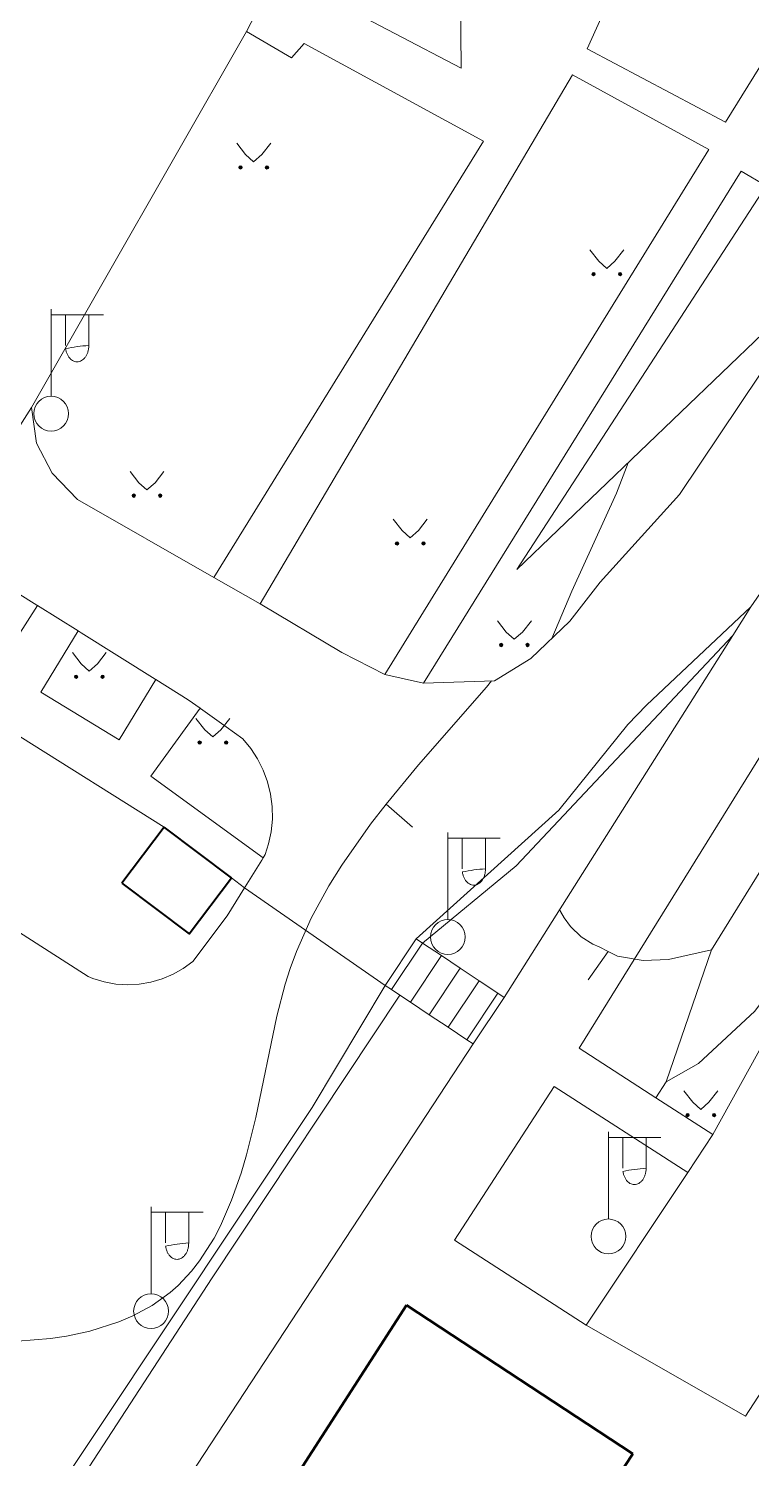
# Model space of a CAD drawing. Extents: x 1000 to 4000, y -5000 to -1000.
# Drawn here: x 1202.2 to 1243.7, y -4223.6 to -4141.5 of the extents above; entities that cross this region are included whole.
import ezdxf

# ---------------------------------------------------------------- set-up
doc = ezdxf.new("R2010")
doc.units = 0
doc.header["$MEASUREMENT"] = 0
for name, color, linetype in [('СЛОЙ_11', 7, 'CONTINUOUS'), ('СЛОЙ_24', 7, 'CONTINUOUS'), ('СЛОЙ_25', 7, 'CONTINUOUS'), ('СЛОЙ_3', 7, 'CONTINUOUS'), ('СЛОЙ_37', 7, 'CONTINUOUS'), ('СЛОЙ_40', 7, 'CONTINUOUS'), ('СЛОЙ_41', 7, 'CONTINUOUS'), ('СЛОЙ_50', 7, 'CONTINUOUS'), ('СЛОЙ_52', 7, 'CONTINUOUS'), ('СЛОЙ_6', 7, 'CONTINUOUS')]:
    doc.layers.add(name, color=color, linetype=linetype)

msp = doc.modelspace()

# ---------------------------------------------------------------- linework, layer by layer
at = {"layer": 'СЛОЙ_11', "color": 253, "linetype": 'Continuous', "lineweight": 0}
for p, q in [((1209.994, -4187.36), (1201.702, -4182.147)), ((1213.853, -4190.279), (1214.608, -4190.845))]:
    msp.add_line(p, q, dxfattribs=at)
msp.add_lwpolyline([(1222.686, -4196.457), (1218.487, -4203.474), (1193.817, -4240.534), (1193.132, -4241.671)], dxfattribs=at)
at = {"layer": 'СЛОЙ_24', "color": 253, "linetype": 'Continuous', "lineweight": 0}
for p, q in [((1267.389, -4106.165), (1242.229, -4146.859)), ((1241.261, -4148.424), (1222.667, -4178.6)), ((1232.394, -4202.269), (1226.672, -4211.09)), ((1234.223, -4215.98), (1226.672, -4211.09)), ((1234.223, -4215.98), (1243.369, -4221.213))]:
    msp.add_line(p, q, dxfattribs=at)
for points in [[(1214.71, -4141.652), (1223.878, -4123.936), (1227.777, -4115.619), (1231.438, -4107.221)], [(1248.03, -4112.161), (1234.28, -4142.637), (1242.229, -4146.859)], [(1226.893, -4127.566), (1225.859, -4127.13), (1221.224, -4136.003), (1220.171, -4136.13), (1218.9, -4138.074), (1219.423, -4139.755), (1227.05, -4143.758), (1226.893, -4127.566)], [(1202.362, -4163.26), (1214.71, -4141.652)], [(1214.71, -4141.652), (1217.303, -4143.165), (1218.023, -4142.337), (1228.321, -4147.946), (1212.849, -4173.02)], [(1241.261, -4148.424), (1233.445, -4144.141), (1215.496, -4174.531)], [(1243.127, -4149.677), (1224.886, -4179.082)], [(1244.571, -4150.508), (1243.127, -4149.677)], [(1235.037, -4173.286), (1239.592, -4168.251), (1244.226, -4161.337), (1249.133, -4153.062)], [(1202.362, -4163.26), (1202.645, -4165.297), (1203.563, -4167.02), (1205.002, -4168.539)], [(1243.69, -4174.698), (1249.336, -4166.535), (1251.479, -4165.685), (1254.596, -4165.331), (1255.552, -4165.401)], [(1205.002, -4168.539), (1212.849, -4173.02)], [(1251.337, -4171.815), (1233.82, -4200.07)], [(1196.41, -4174.077), (1196.762, -4173.927), (1197.482, -4173.708), (1198.221, -4173.566), (1198.971, -4173.503), (1199.723, -4173.52), (1200.469, -4173.617), (1200.851, -4173.709), (1201.201, -4173.792), (1201.545, -4173.904), (1202.664, -4174.603), (1202.708, -4174.631)], [(1212.849, -4173.02), (1215.496, -4174.531)], [(1224.886, -4179.082), (1228.965, -4178.961), (1231.042, -4177.682), (1233.279, -4175.524), (1235.037, -4173.286)], [(1196.41, -4174.077), (1200.987, -4177.328), (1202.708, -4174.631)], [(1202.708, -4174.631), (1205.038, -4176.087)], [(1215.496, -4174.531), (1220.185, -4177.332), (1222.667, -4178.6)], [(1232.654, -4186.394), (1236.615, -4181.467), (1237.688, -4180.362), (1243.69, -4174.698)], [(1243.69, -4174.698), (1242.645, -4176.354)], [(1205.038, -4176.087), (1202.897, -4179.606), (1207.397, -4182.343), (1209.505, -4178.879)], [(1205.038, -4176.087), (1205.229, -4176.207), (1209.468, -4178.856), (1209.505, -4178.879)], [(1242.645, -4176.354), (1229.522, -4197.148)], [(1209.505, -4178.879), (1211.373, -4180.046), (1212.053, -4180.531)], [(1222.667, -4178.6), (1224.886, -4179.082)], [(1212.053, -4180.531), (1209.218, -4184.443), (1215.678, -4189.124)], [(1212.053, -4180.531), (1212.069, -4180.543), (1213.544, -4181.594), (1214.51, -4182.282), (1214.965, -4182.841), (1215.356, -4183.447), (1215.677, -4184.093), (1215.924, -4184.77), (1216.096, -4185.47), (1216.188, -4186.185), (1216.201, -4186.906), (1216.134, -4187.624), (1215.988, -4188.33), (1215.795, -4188.937), (1215.678, -4189.124)], [(1279.009, -4181.037), (1270.145, -4182.414), (1262.01, -4184.987), (1254.044, -4185.698), (1245.678, -4197.482), (1241.507, -4205.022)], [(1232.654, -4186.394), (1224.467, -4193.782)], [(1215.678, -4189.124), (1215.596, -4189.257), (1214.641, -4190.792), (1214.608, -4190.845)], [(1214.608, -4190.845), (1213.607, -4192.454), (1211.631, -4195.077), (1211.087, -4195.482), (1210.5, -4195.82), (1209.877, -4196.087), (1209.227, -4196.278), (1208.559, -4196.392), (1207.883, -4196.426), (1207.576, -4196.405), (1207.207, -4196.38), (1206.541, -4196.255), (1205.894, -4196.052), (1205.615, -4195.938), (1198.137, -4191.16), (1198.015, -4191.082)], [(1258.355, -4198.123), (1243.369, -4221.213)], [(1227.741, -4199.823), (1197.576, -4245.775)], [(1233.82, -4200.07), (1238.231, -4202.912)], [(1232.394, -4202.269), (1240.056, -4207.205)], [(1238.231, -4202.912), (1241.507, -4205.022)], [(1241.507, -4205.022), (1240.056, -4207.205)], [(1240.056, -4207.205), (1234.223, -4215.98)]]:
    msp.add_lwpolyline(points, dxfattribs=at)
at = {"layer": 'СЛОЙ_25', "color": 253, "linetype": 'Continuous', "lineweight": 0}
for points in [[(1224.467, -4193.782), (1222.686, -4196.457)], [(1224.83, -4194.024), (1223.049, -4196.699)], [(1224.83, -4194.024), (1224.467, -4193.782)], [(1229.522, -4197.148), (1229.159, -4196.906), (1228.077, -4196.186), (1226.994, -4195.465), (1225.912, -4194.745), (1224.83, -4194.024)], [(1225.912, -4194.745), (1224.132, -4197.42)], [(1226.994, -4195.465), (1225.214, -4198.14)], [(1222.686, -4196.457), (1223.049, -4196.699), (1223.527, -4197.017)], [(1228.077, -4196.186), (1226.296, -4198.861)], [(1223.527, -4197.017), (1224.132, -4197.42), (1225.214, -4198.14), (1226.296, -4198.861), (1227.378, -4199.581), (1227.741, -4199.823)], [(1229.159, -4196.906), (1227.378, -4199.581)], [(1227.741, -4199.823), (1229.522, -4197.148)]]:
    msp.add_lwpolyline(points, dxfattribs=at)
at = {"layer": 'СЛОЙ_3', "color": 253, "linetype": 'Continuous', "lineweight": 0}
for p, q in [((1203.495, -4162.605), (1203.495, -4157.605)), ((1203.495, -4160.605), (1203.495, -4157.605)), ((1203.495, -4157.919), (1206.495, -4157.919)), ((1204.316, -4159.687), (1204.316, -4157.919)), ((1205.658, -4159.687), (1205.658, -4157.919)), ((1226.281, -4192.675), (1226.281, -4187.675)), ((1226.281, -4190.675), (1226.281, -4187.675)), ((1226.281, -4187.989), (1229.281, -4187.989)), ((1227.102, -4189.757), (1227.102, -4187.989)), ((1228.444, -4189.757), (1228.444, -4187.989)), ((1235.504, -4209.879), (1235.504, -4204.879)), ((1235.504, -4207.879), (1235.504, -4204.879)), ((1235.504, -4205.193), (1238.504, -4205.193)), ((1236.325, -4206.961), (1236.325, -4205.193)), ((1237.667, -4206.961), (1237.667, -4205.193)), ((1209.234, -4214.174), (1209.234, -4209.174)), ((1209.234, -4212.174), (1209.234, -4209.174)), ((1209.234, -4209.488), (1212.234, -4209.488)), ((1210.055, -4211.256), (1210.055, -4209.488)), ((1211.397, -4211.256), (1211.397, -4209.488))]:
    msp.add_line(p, q, dxfattribs=at)
for points in [[(1205.658, -4159.687, -0.035191), (1205.645, -4159.871, -0.036545), (1205.607, -4160.048, -0.03934), (1205.545, -4160.211, -0.0437), (1205.462, -4160.354, -0.049642), (1205.36, -4160.471, -0.056748), (1205.244, -4160.558, -0.0637), (1205.118, -4160.612, -0.068204), (1204.987, -4160.63, -0.068204), (1204.856, -4160.612, -0.0637), (1204.73, -4160.558, -0.056748), (1204.614, -4160.471, -0.049642), (1204.512, -4160.354, -0.0437), (1204.429, -4160.211, -0.03934), (1204.367, -4160.048, -0.036545), (1204.329, -4159.871, -0.035191)], [(1228.444, -4189.757, -0.035191), (1228.431, -4189.941, -0.036545), (1228.393, -4190.118, -0.03934), (1228.331, -4190.281, -0.0437), (1228.248, -4190.424, -0.049642), (1228.146, -4190.541, -0.056748), (1228.03, -4190.628, -0.0637), (1227.904, -4190.682, -0.068204), (1227.773, -4190.7, -0.068204), (1227.642, -4190.682, -0.0637), (1227.516, -4190.628, -0.056748), (1227.4, -4190.541, -0.049642), (1227.298, -4190.424, -0.0437), (1227.215, -4190.281, -0.03934), (1227.153, -4190.118, -0.036545), (1227.115, -4189.941, -0.035191)], [(1237.667, -4206.961, -0.035191), (1237.654, -4207.145, -0.036545), (1237.616, -4207.322, -0.03934), (1237.554, -4207.485, -0.0437), (1237.471, -4207.628, -0.049642), (1237.369, -4207.745, -0.056748), (1237.253, -4207.832, -0.0637), (1237.127, -4207.886, -0.068204), (1236.996, -4207.904, -0.068204), (1236.865, -4207.886, -0.0637), (1236.739, -4207.832, -0.056748), (1236.623, -4207.745, -0.049642), (1236.521, -4207.628, -0.0437), (1236.438, -4207.485, -0.03934), (1236.376, -4207.322, -0.036545), (1236.338, -4207.145, -0.035191)], [(1211.397, -4211.256, -0.035191), (1211.384, -4211.44, -0.036545), (1211.346, -4211.617, -0.03934), (1211.284, -4211.78, -0.0437), (1211.201, -4211.923, -0.049642), (1211.099, -4212.04, -0.056748), (1210.983, -4212.127, -0.0637), (1210.857, -4212.181, -0.068204), (1210.726, -4212.199, -0.068204), (1210.595, -4212.181, -0.0637), (1210.469, -4212.127, -0.056748), (1210.353, -4212.04, -0.049642), (1210.251, -4211.923, -0.0437), (1210.168, -4211.78, -0.03934), (1210.106, -4211.617, -0.036545), (1210.068, -4211.44, -0.035191)]]:
    msp.add_lwpolyline(points, format="xyb", close=True, dxfattribs=at)
for centre in [(1203.495, -4163.605), (1226.281, -4193.675), (1235.504, -4210.879), (1209.234, -4215.174)]:
    msp.add_circle(centre, 1, dxfattribs=at)
at = {"layer": 'СЛОЙ_37', "color": 253, "linetype": 'Continuous', "lineweight": 0}
for points in [[(1230.248, -4172.56), (1244.571, -4150.508)], [(1230.248, -4172.56), (1244.378, -4158.991), (1248.906, -4152.929)], [(1238.818, -4201.999), (1240.674, -4200.941), (1243.91, -4197.945), (1247.947, -4192.539), (1250.256, -4188.556), (1252.964, -4183.697), (1255.353, -4182.422), (1262.679, -4182.422), (1272.42, -4180.602), (1277.292, -4176.883), (1279.856, -4174.555)], [(1224.83, -4194.024), (1230.205, -4189.588), (1242.645, -4176.354)], [(1238.818, -4201.999), (1241.427, -4194.417), (1250.575, -4179.634), (1257.821, -4176.288)], [(1193.924, -4242.165), (1212.748, -4213.251), (1223.527, -4197.017)]]:
    msp.add_lwpolyline(points, dxfattribs=at)
at = {"layer": 'СЛОЙ_40', "color": 253, "linetype": 'Continuous', "lineweight": 0}
msp.add_line((1238.818, -4201.999), (1238.231, -4202.912), dxfattribs=at)
at = {"layer": 'СЛОЙ_41', "color": 253, "linetype": 'Continuous', "lineweight": 0}
for p, q in [((1214.157, -4148.067), (1214.667, -4148.717)), ((1216.107, -4148.067), (1215.597, -4148.717)), ((1214.667, -4148.717), (1215.127, -4149.127)), ((1215.597, -4148.717), (1215.127, -4149.127)), ((1234.439, -4154.197), (1234.949, -4154.847)), ((1236.389, -4154.197), (1235.879, -4154.847)), ((1234.949, -4154.847), (1235.409, -4155.257)), ((1235.879, -4154.847), (1235.409, -4155.257)), ((1208.026, -4166.929), (1208.536, -4167.579)), ((1209.976, -4166.929), (1209.466, -4167.579)), ((1208.536, -4167.579), (1208.996, -4167.989)), ((1209.466, -4167.579), (1208.996, -4167.989)), ((1223.146, -4169.672), (1223.656, -4170.322)), ((1225.096, -4169.672), (1224.586, -4170.322)), ((1223.656, -4170.322), (1224.116, -4170.732)), ((1224.586, -4170.322), (1224.116, -4170.732)), ((1229.127, -4175.509), (1229.637, -4176.159)), ((1231.077, -4175.509), (1230.567, -4176.159)), ((1229.637, -4176.159), (1230.097, -4176.569)), ((1230.567, -4176.159), (1230.097, -4176.569)), ((1204.714, -4177.335), (1205.224, -4177.985)), ((1206.664, -4177.335), (1206.154, -4177.985)), ((1205.224, -4177.985), (1205.684, -4178.395)), ((1206.154, -4177.985), (1205.684, -4178.395)), ((1211.811, -4181.118), (1212.321, -4181.768)), ((1213.761, -4181.118), (1213.251, -4181.768)), ((1212.321, -4181.768), (1212.781, -4182.178)), ((1213.251, -4181.768), (1212.781, -4182.178)), ((1239.838, -4202.522), (1240.348, -4203.172)), ((1241.788, -4202.522), (1241.278, -4203.172)), ((1240.348, -4203.172), (1240.808, -4203.582)), ((1241.278, -4203.172), (1240.808, -4203.582))]:
    msp.add_line(p, q, dxfattribs=at)
for centre in [(1214.371, -4149.455), (1215.892, -4149.455), (1234.653, -4155.585), (1236.174, -4155.585), (1208.24, -4168.317), (1209.761, -4168.317), (1223.36, -4171.06), (1224.881, -4171.06), (1229.341, -4176.897), (1230.862, -4176.897), (1204.928, -4178.723), (1206.449, -4178.723), (1212.025, -4182.506), (1213.546, -4182.506), (1240.052, -4203.91), (1241.573, -4203.91)]:
    msp.add_circle(centre, 0.0976, dxfattribs=at)
for points in [[(1214.275, -4149.474), (1214.273, -4149.455), (1214.275, -4149.436)], [(1214.28, -4149.492), (1214.275, -4149.436), (1214.28, -4149.418)], [(1214.275, -4149.474), (1214.275, -4149.436), (1214.28, -4149.492)], [(1214.289, -4149.509), (1214.28, -4149.418), (1214.289, -4149.401)], [(1214.28, -4149.492), (1214.28, -4149.418), (1214.289, -4149.509)], [(1214.302, -4149.524), (1214.289, -4149.401), (1214.302, -4149.386)], [(1214.289, -4149.509), (1214.289, -4149.401), (1214.302, -4149.524)], [(1214.316, -4149.536), (1214.302, -4149.386), (1214.316, -4149.374)], [(1214.302, -4149.524), (1214.302, -4149.386), (1214.316, -4149.536)], [(1214.333, -4149.545), (1214.316, -4149.374), (1214.333, -4149.365)], [(1214.316, -4149.536), (1214.316, -4149.374), (1214.333, -4149.545)], [(1214.352, -4149.551), (1214.333, -4149.365), (1214.352, -4149.359)], [(1214.333, -4149.545), (1214.333, -4149.365), (1214.352, -4149.551)], [(1214.371, -4149.553), (1214.352, -4149.359), (1214.371, -4149.357)], [(1214.352, -4149.551), (1214.352, -4149.359), (1214.371, -4149.553)], [(1215.796, -4149.474), (1215.794, -4149.455), (1215.796, -4149.436)], [(1215.801, -4149.492), (1215.796, -4149.436), (1215.801, -4149.418)], [(1215.796, -4149.474), (1215.796, -4149.436), (1215.801, -4149.492)], [(1215.81, -4149.509), (1215.801, -4149.418), (1215.81, -4149.401)], [(1215.801, -4149.492), (1215.801, -4149.418), (1215.81, -4149.509)], [(1215.823, -4149.524), (1215.81, -4149.401), (1215.823, -4149.386)], [(1215.81, -4149.509), (1215.81, -4149.401), (1215.823, -4149.524)], [(1215.837, -4149.536), (1215.823, -4149.386), (1215.837, -4149.374)], [(1215.823, -4149.524), (1215.823, -4149.386), (1215.837, -4149.536)], [(1215.854, -4149.545), (1215.837, -4149.374), (1215.854, -4149.365)], [(1215.837, -4149.536), (1215.837, -4149.374), (1215.854, -4149.545)], [(1215.873, -4149.551), (1215.854, -4149.365), (1215.873, -4149.359)], [(1215.854, -4149.545), (1215.854, -4149.365), (1215.873, -4149.551)], [(1215.892, -4149.553), (1215.873, -4149.359), (1215.892, -4149.357)], [(1215.873, -4149.551), (1215.873, -4149.359), (1215.892, -4149.553)], [(1234.557, -4155.604), (1234.555, -4155.585), (1234.557, -4155.566)], [(1234.562, -4155.622), (1234.557, -4155.566), (1234.562, -4155.548)], [(1234.557, -4155.604), (1234.557, -4155.566), (1234.562, -4155.622)], [(1234.571, -4155.639), (1234.562, -4155.548), (1234.571, -4155.531)], [(1234.562, -4155.622), (1234.562, -4155.548), (1234.571, -4155.639)], [(1234.584, -4155.654), (1234.571, -4155.531), (1234.584, -4155.516)], [(1234.571, -4155.639), (1234.571, -4155.531), (1234.584, -4155.654)], [(1234.598, -4155.666), (1234.584, -4155.516), (1234.598, -4155.504)], [(1234.584, -4155.654), (1234.584, -4155.516), (1234.598, -4155.666)], [(1234.615, -4155.675), (1234.598, -4155.504), (1234.615, -4155.495)], [(1234.598, -4155.666), (1234.598, -4155.504), (1234.615, -4155.675)], [(1234.634, -4155.681), (1234.615, -4155.495), (1234.634, -4155.489)], [(1234.615, -4155.675), (1234.615, -4155.495), (1234.634, -4155.681)], [(1234.653, -4155.683), (1234.634, -4155.489), (1234.653, -4155.487)], [(1234.634, -4155.681), (1234.634, -4155.489), (1234.653, -4155.683)], [(1236.078, -4155.604), (1236.076, -4155.585), (1236.078, -4155.566)], [(1236.083, -4155.622), (1236.078, -4155.566), (1236.083, -4155.548)], [(1236.078, -4155.604), (1236.078, -4155.566), (1236.083, -4155.622)], [(1236.092, -4155.639), (1236.083, -4155.548), (1236.092, -4155.531)], [(1236.083, -4155.622), (1236.083, -4155.548), (1236.092, -4155.639)], [(1236.105, -4155.654), (1236.092, -4155.531), (1236.105, -4155.516)], [(1236.092, -4155.639), (1236.092, -4155.531), (1236.105, -4155.654)], [(1236.119, -4155.666), (1236.105, -4155.516), (1236.119, -4155.504)], [(1236.105, -4155.654), (1236.105, -4155.516), (1236.119, -4155.666)], [(1236.136, -4155.675), (1236.119, -4155.504), (1236.136, -4155.495)], [(1236.119, -4155.666), (1236.119, -4155.504), (1236.136, -4155.675)], [(1236.155, -4155.681), (1236.136, -4155.495), (1236.155, -4155.489)], [(1236.136, -4155.675), (1236.136, -4155.495), (1236.155, -4155.681)], [(1236.174, -4155.683), (1236.155, -4155.489), (1236.174, -4155.487)], [(1236.155, -4155.681), (1236.155, -4155.489), (1236.174, -4155.683)], [(1208.144, -4168.336), (1208.142, -4168.317), (1208.144, -4168.298)], [(1208.149, -4168.354), (1208.144, -4168.298), (1208.149, -4168.28)], [(1208.144, -4168.336), (1208.144, -4168.298), (1208.149, -4168.354)], [(1208.158, -4168.371), (1208.149, -4168.28), (1208.158, -4168.263)], [(1208.149, -4168.354), (1208.149, -4168.28), (1208.158, -4168.371)], [(1208.171, -4168.386), (1208.158, -4168.263), (1208.171, -4168.248)], [(1208.158, -4168.371), (1208.158, -4168.263), (1208.171, -4168.386)], [(1208.185, -4168.398), (1208.171, -4168.248), (1208.185, -4168.236)], [(1208.171, -4168.386), (1208.171, -4168.248), (1208.185, -4168.398)], [(1208.202, -4168.407), (1208.185, -4168.236), (1208.202, -4168.227)], [(1208.185, -4168.398), (1208.185, -4168.236), (1208.202, -4168.407)], [(1208.221, -4168.413), (1208.202, -4168.227), (1208.221, -4168.221)], [(1208.202, -4168.407), (1208.202, -4168.227), (1208.221, -4168.413)], [(1208.24, -4168.415), (1208.221, -4168.221), (1208.24, -4168.219)], [(1208.221, -4168.413), (1208.221, -4168.221), (1208.24, -4168.415)], [(1209.665, -4168.336), (1209.663, -4168.317), (1209.665, -4168.298)], [(1209.67, -4168.354), (1209.665, -4168.298), (1209.67, -4168.28)], [(1209.665, -4168.336), (1209.665, -4168.298), (1209.67, -4168.354)], [(1209.679, -4168.371), (1209.67, -4168.28), (1209.679, -4168.263)], [(1209.67, -4168.354), (1209.67, -4168.28), (1209.679, -4168.371)], [(1209.692, -4168.386), (1209.679, -4168.263), (1209.692, -4168.248)], [(1209.679, -4168.371), (1209.679, -4168.263), (1209.692, -4168.386)], [(1209.706, -4168.398), (1209.692, -4168.248), (1209.706, -4168.236)], [(1209.692, -4168.386), (1209.692, -4168.248), (1209.706, -4168.398)], [(1209.723, -4168.407), (1209.706, -4168.236), (1209.723, -4168.227)], [(1209.706, -4168.398), (1209.706, -4168.236), (1209.723, -4168.407)], [(1209.742, -4168.413), (1209.723, -4168.227), (1209.742, -4168.221)], [(1209.723, -4168.407), (1209.723, -4168.227), (1209.742, -4168.413)], [(1209.761, -4168.415), (1209.742, -4168.221), (1209.761, -4168.219)], [(1209.742, -4168.413), (1209.742, -4168.221), (1209.761, -4168.415)], [(1223.264, -4171.079), (1223.262, -4171.06), (1223.264, -4171.041)], [(1223.269, -4171.097), (1223.264, -4171.041), (1223.269, -4171.023)], [(1223.264, -4171.079), (1223.264, -4171.041), (1223.269, -4171.097)], [(1223.278, -4171.114), (1223.269, -4171.023), (1223.278, -4171.006)], [(1223.269, -4171.097), (1223.269, -4171.023), (1223.278, -4171.114)], [(1223.291, -4171.129), (1223.278, -4171.006), (1223.291, -4170.991)], [(1223.278, -4171.114), (1223.278, -4171.006), (1223.291, -4171.129)], [(1223.305, -4171.141), (1223.291, -4170.991), (1223.305, -4170.979)], [(1223.291, -4171.129), (1223.291, -4170.991), (1223.305, -4171.141)], [(1223.322, -4171.15), (1223.305, -4170.979), (1223.322, -4170.97)], [(1223.305, -4171.141), (1223.305, -4170.979), (1223.322, -4171.15)], [(1223.341, -4171.156), (1223.322, -4170.97), (1223.341, -4170.964)], [(1223.322, -4171.15), (1223.322, -4170.97), (1223.341, -4171.156)], [(1223.36, -4171.158), (1223.341, -4170.964), (1223.36, -4170.962)], [(1223.341, -4171.156), (1223.341, -4170.964), (1223.36, -4171.158)], [(1224.785, -4171.079), (1224.783, -4171.06), (1224.785, -4171.041)], [(1224.79, -4171.097), (1224.785, -4171.041), (1224.79, -4171.023)], [(1224.785, -4171.079), (1224.785, -4171.041), (1224.79, -4171.097)], [(1224.799, -4171.114), (1224.79, -4171.023), (1224.799, -4171.006)], [(1224.79, -4171.097), (1224.79, -4171.023), (1224.799, -4171.114)], [(1224.812, -4171.129), (1224.799, -4171.006), (1224.812, -4170.991)], [(1224.799, -4171.114), (1224.799, -4171.006), (1224.812, -4171.129)], [(1224.826, -4171.141), (1224.812, -4170.991), (1224.826, -4170.979)], [(1224.812, -4171.129), (1224.812, -4170.991), (1224.826, -4171.141)], [(1224.843, -4171.15), (1224.826, -4170.979), (1224.843, -4170.97)], [(1224.826, -4171.141), (1224.826, -4170.979), (1224.843, -4171.15)], [(1224.862, -4171.156), (1224.843, -4170.97), (1224.862, -4170.964)], [(1224.843, -4171.15), (1224.843, -4170.97), (1224.862, -4171.156)], [(1224.881, -4171.158), (1224.862, -4170.964), (1224.881, -4170.962)], [(1224.862, -4171.156), (1224.862, -4170.964), (1224.881, -4171.158)], [(1229.272, -4176.966), (1229.259, -4176.843), (1229.272, -4176.828)], [(1229.286, -4176.978), (1229.272, -4176.828), (1229.286, -4176.816)], [(1229.272, -4176.966), (1229.272, -4176.828), (1229.286, -4176.978)], [(1229.303, -4176.987), (1229.286, -4176.816), (1229.303, -4176.807)], [(1229.286, -4176.978), (1229.286, -4176.816), (1229.303, -4176.987)], [(1229.322, -4176.993), (1229.303, -4176.807), (1229.322, -4176.801)], [(1229.303, -4176.987), (1229.303, -4176.807), (1229.322, -4176.993)], [(1229.341, -4176.995), (1229.322, -4176.801), (1229.341, -4176.799)], [(1229.322, -4176.993), (1229.322, -4176.801), (1229.341, -4176.995)], [(1230.793, -4176.966), (1230.78, -4176.843), (1230.793, -4176.828)], [(1230.807, -4176.978), (1230.793, -4176.828), (1230.807, -4176.816)], [(1230.793, -4176.966), (1230.793, -4176.828), (1230.807, -4176.978)], [(1230.824, -4176.987), (1230.807, -4176.816), (1230.824, -4176.807)], [(1230.807, -4176.978), (1230.807, -4176.816), (1230.824, -4176.987)], [(1230.843, -4176.993), (1230.824, -4176.807), (1230.843, -4176.801)], [(1230.824, -4176.987), (1230.824, -4176.807), (1230.843, -4176.993)], [(1230.862, -4176.995), (1230.843, -4176.801), (1230.862, -4176.799)], [(1230.843, -4176.993), (1230.843, -4176.801), (1230.862, -4176.995)], [(1229.245, -4176.916), (1229.243, -4176.897), (1229.245, -4176.878)], [(1229.25, -4176.934), (1229.245, -4176.878), (1229.25, -4176.86)], [(1229.245, -4176.916), (1229.245, -4176.878), (1229.25, -4176.934)], [(1229.259, -4176.951), (1229.25, -4176.86), (1229.259, -4176.843)], [(1229.25, -4176.934), (1229.25, -4176.86), (1229.259, -4176.951)], [(1229.259, -4176.951), (1229.259, -4176.843), (1229.272, -4176.966)], [(1230.766, -4176.916), (1230.764, -4176.897), (1230.766, -4176.878)], [(1230.771, -4176.934), (1230.766, -4176.878), (1230.771, -4176.86)], [(1230.766, -4176.916), (1230.766, -4176.878), (1230.771, -4176.934)], [(1230.78, -4176.951), (1230.771, -4176.86), (1230.78, -4176.843)], [(1230.771, -4176.934), (1230.771, -4176.86), (1230.78, -4176.951)], [(1230.78, -4176.951), (1230.78, -4176.843), (1230.793, -4176.966)], [(1204.832, -4178.742), (1204.83, -4178.723), (1204.832, -4178.704)], [(1204.837, -4178.76), (1204.832, -4178.704), (1204.837, -4178.686)], [(1204.832, -4178.742), (1204.832, -4178.704), (1204.837, -4178.76)], [(1204.846, -4178.777), (1204.837, -4178.686), (1204.846, -4178.669)], [(1204.837, -4178.76), (1204.837, -4178.686), (1204.846, -4178.777)], [(1204.859, -4178.792), (1204.846, -4178.669), (1204.859, -4178.654)], [(1204.846, -4178.777), (1204.846, -4178.669), (1204.859, -4178.792)], [(1204.873, -4178.804), (1204.859, -4178.654), (1204.873, -4178.642)], [(1204.859, -4178.792), (1204.859, -4178.654), (1204.873, -4178.804)], [(1204.89, -4178.813), (1204.873, -4178.642), (1204.89, -4178.633)], [(1204.873, -4178.804), (1204.873, -4178.642), (1204.89, -4178.813)], [(1204.909, -4178.819), (1204.89, -4178.633), (1204.909, -4178.627)], [(1204.89, -4178.813), (1204.89, -4178.633), (1204.909, -4178.819)], [(1204.928, -4178.821), (1204.909, -4178.627), (1204.928, -4178.625)], [(1204.909, -4178.819), (1204.909, -4178.627), (1204.928, -4178.821)], [(1206.353, -4178.742), (1206.351, -4178.723), (1206.353, -4178.704)], [(1206.358, -4178.76), (1206.353, -4178.704), (1206.358, -4178.686)], [(1206.353, -4178.742), (1206.353, -4178.704), (1206.358, -4178.76)], [(1206.367, -4178.777), (1206.358, -4178.686), (1206.367, -4178.669)], [(1206.358, -4178.76), (1206.358, -4178.686), (1206.367, -4178.777)], [(1206.38, -4178.792), (1206.367, -4178.669), (1206.38, -4178.654)], [(1206.367, -4178.777), (1206.367, -4178.669), (1206.38, -4178.792)], [(1206.394, -4178.804), (1206.38, -4178.654), (1206.394, -4178.642)], [(1206.38, -4178.792), (1206.38, -4178.654), (1206.394, -4178.804)], [(1206.411, -4178.813), (1206.394, -4178.642), (1206.411, -4178.633)], [(1206.394, -4178.804), (1206.394, -4178.642), (1206.411, -4178.813)], [(1206.43, -4178.819), (1206.411, -4178.633), (1206.43, -4178.627)], [(1206.411, -4178.813), (1206.411, -4178.633), (1206.43, -4178.819)], [(1206.449, -4178.821), (1206.43, -4178.627), (1206.449, -4178.625)], [(1206.43, -4178.819), (1206.43, -4178.627), (1206.449, -4178.821)], [(1211.929, -4182.525), (1211.927, -4182.506), (1211.929, -4182.487)], [(1211.934, -4182.543), (1211.929, -4182.487), (1211.934, -4182.469)], [(1211.929, -4182.525), (1211.929, -4182.487), (1211.934, -4182.543)], [(1211.943, -4182.56), (1211.934, -4182.469), (1211.943, -4182.452)], [(1211.934, -4182.543), (1211.934, -4182.469), (1211.943, -4182.56)], [(1211.956, -4182.575), (1211.943, -4182.452), (1211.956, -4182.437)], [(1211.943, -4182.56), (1211.943, -4182.452), (1211.956, -4182.575)], [(1211.97, -4182.587), (1211.956, -4182.437), (1211.97, -4182.425)], [(1211.956, -4182.575), (1211.956, -4182.437), (1211.97, -4182.587)], [(1211.987, -4182.596), (1211.97, -4182.425), (1211.987, -4182.416)], [(1211.97, -4182.587), (1211.97, -4182.425), (1211.987, -4182.596)], [(1212.006, -4182.602), (1211.987, -4182.416), (1212.006, -4182.41)], [(1211.987, -4182.596), (1211.987, -4182.416), (1212.006, -4182.602)], [(1212.025, -4182.604), (1212.006, -4182.41), (1212.025, -4182.408)], [(1212.006, -4182.602), (1212.006, -4182.41), (1212.025, -4182.604)], [(1213.45, -4182.525), (1213.448, -4182.506), (1213.45, -4182.487)], [(1213.455, -4182.543), (1213.45, -4182.487), (1213.455, -4182.469)], [(1213.45, -4182.525), (1213.45, -4182.487), (1213.455, -4182.543)], [(1213.464, -4182.56), (1213.455, -4182.469), (1213.464, -4182.452)], [(1213.455, -4182.543), (1213.455, -4182.469), (1213.464, -4182.56)], [(1213.477, -4182.575), (1213.464, -4182.452), (1213.477, -4182.437)], [(1213.464, -4182.56), (1213.464, -4182.452), (1213.477, -4182.575)], [(1213.491, -4182.587), (1213.477, -4182.437), (1213.491, -4182.425)], [(1213.477, -4182.575), (1213.477, -4182.437), (1213.491, -4182.587)], [(1213.508, -4182.596), (1213.491, -4182.425), (1213.508, -4182.416)], [(1213.491, -4182.587), (1213.491, -4182.425), (1213.508, -4182.596)], [(1213.527, -4182.602), (1213.508, -4182.416), (1213.527, -4182.41)], [(1213.508, -4182.596), (1213.508, -4182.416), (1213.527, -4182.602)], [(1213.546, -4182.604), (1213.527, -4182.41), (1213.546, -4182.408)], [(1213.527, -4182.602), (1213.527, -4182.41), (1213.546, -4182.604)], [(1239.956, -4203.929), (1239.954, -4203.91), (1239.956, -4203.891)], [(1239.961, -4203.947), (1239.956, -4203.891), (1239.961, -4203.873)], [(1239.956, -4203.929), (1239.956, -4203.891), (1239.961, -4203.947)], [(1239.97, -4203.964), (1239.961, -4203.873), (1239.97, -4203.856)], [(1239.961, -4203.947), (1239.961, -4203.873), (1239.97, -4203.964)], [(1239.983, -4203.979), (1239.97, -4203.856), (1239.983, -4203.841)], [(1239.97, -4203.964), (1239.97, -4203.856), (1239.983, -4203.979)], [(1239.997, -4203.991), (1239.983, -4203.841), (1239.997, -4203.829)], [(1239.983, -4203.979), (1239.983, -4203.841), (1239.997, -4203.991)], [(1240.014, -4204), (1239.997, -4203.829), (1240.014, -4203.82)], [(1239.997, -4203.991), (1239.997, -4203.829), (1240.014, -4204)], [(1240.033, -4204.006), (1240.014, -4203.82), (1240.033, -4203.814)], [(1240.014, -4204), (1240.014, -4203.82), (1240.033, -4204.006)], [(1240.052, -4204.008), (1240.033, -4203.814), (1240.052, -4203.812)], [(1240.033, -4204.006), (1240.033, -4203.814), (1240.052, -4204.008)], [(1241.477, -4203.929), (1241.475, -4203.91), (1241.477, -4203.891)], [(1241.482, -4203.947), (1241.477, -4203.891), (1241.482, -4203.873)], [(1241.477, -4203.929), (1241.477, -4203.891), (1241.482, -4203.947)], [(1241.491, -4203.964), (1241.482, -4203.873), (1241.491, -4203.856)], [(1241.482, -4203.947), (1241.482, -4203.873), (1241.491, -4203.964)], [(1241.504, -4203.979), (1241.491, -4203.856), (1241.504, -4203.841)], [(1241.491, -4203.964), (1241.491, -4203.856), (1241.504, -4203.979)], [(1241.518, -4203.991), (1241.504, -4203.841), (1241.518, -4203.829)], [(1241.504, -4203.979), (1241.504, -4203.841), (1241.518, -4203.991)], [(1241.535, -4204), (1241.518, -4203.829), (1241.535, -4203.82)], [(1241.518, -4203.991), (1241.518, -4203.829), (1241.535, -4204)], [(1241.554, -4204.006), (1241.535, -4203.82), (1241.554, -4203.814)], [(1241.535, -4204), (1241.535, -4203.82), (1241.554, -4204.006)], [(1241.573, -4204.008), (1241.554, -4203.814), (1241.573, -4203.812)], [(1241.554, -4204.006), (1241.554, -4203.814), (1241.573, -4204.008)]]:
    msp.add_solid(points, dxfattribs=at)
at = {"layer": 'СЛОЙ_41', "color": 253, "linetype": 'Continuous', "lineweight": 0, "extrusion": (0, 0, -1)}
for points in [[(-1214.371, -4149.553), (-1214.371, -4149.357), (-1214.39, -4149.551)], [(-1214.39, -4149.551), (-1214.371, -4149.357), (-1214.39, -4149.359)], [(-1214.39, -4149.551), (-1214.39, -4149.359), (-1214.408, -4149.545)], [(-1214.408, -4149.545), (-1214.39, -4149.359), (-1214.408, -4149.365)], [(-1214.408, -4149.545), (-1214.408, -4149.365), (-1214.425, -4149.536)], [(-1214.425, -4149.536), (-1214.408, -4149.365), (-1214.425, -4149.374)], [(-1214.425, -4149.536), (-1214.425, -4149.374), (-1214.44, -4149.524)], [(-1214.44, -4149.524), (-1214.425, -4149.374), (-1214.44, -4149.386)], [(-1214.44, -4149.524), (-1214.44, -4149.386), (-1214.452, -4149.509)], [(-1214.452, -4149.509), (-1214.44, -4149.386), (-1214.452, -4149.401)], [(-1214.452, -4149.509), (-1214.452, -4149.401), (-1214.461, -4149.492)], [(-1214.461, -4149.492), (-1214.452, -4149.401), (-1214.461, -4149.418)], [(-1214.461, -4149.492), (-1214.461, -4149.418), (-1214.466, -4149.474)], [(-1214.466, -4149.474), (-1214.461, -4149.418), (-1214.466, -4149.436)], [(-1214.466, -4149.474), (-1214.466, -4149.436), (-1214.468, -4149.455)], [(-1215.892, -4149.553), (-1215.892, -4149.357), (-1215.911, -4149.551)], [(-1215.911, -4149.551), (-1215.892, -4149.357), (-1215.911, -4149.359)], [(-1215.911, -4149.551), (-1215.911, -4149.359), (-1215.929, -4149.545)], [(-1215.929, -4149.545), (-1215.911, -4149.359), (-1215.929, -4149.365)], [(-1215.929, -4149.545), (-1215.929, -4149.365), (-1215.946, -4149.536)], [(-1215.946, -4149.536), (-1215.929, -4149.365), (-1215.946, -4149.374)], [(-1215.946, -4149.536), (-1215.946, -4149.374), (-1215.961, -4149.524)], [(-1215.961, -4149.524), (-1215.946, -4149.374), (-1215.961, -4149.386)], [(-1215.961, -4149.524), (-1215.961, -4149.386), (-1215.973, -4149.509)], [(-1215.973, -4149.509), (-1215.961, -4149.386), (-1215.973, -4149.401)], [(-1215.973, -4149.509), (-1215.973, -4149.401), (-1215.982, -4149.492)], [(-1215.982, -4149.492), (-1215.973, -4149.401), (-1215.982, -4149.418)], [(-1215.982, -4149.492), (-1215.982, -4149.418), (-1215.987, -4149.474)], [(-1215.987, -4149.474), (-1215.982, -4149.418), (-1215.987, -4149.436)], [(-1215.987, -4149.474), (-1215.987, -4149.436), (-1215.989, -4149.455)], [(-1234.653, -4155.683), (-1234.653, -4155.487), (-1234.672, -4155.681)], [(-1234.672, -4155.681), (-1234.653, -4155.487), (-1234.672, -4155.489)], [(-1234.672, -4155.681), (-1234.672, -4155.489), (-1234.69, -4155.675)], [(-1234.69, -4155.675), (-1234.672, -4155.489), (-1234.69, -4155.495)], [(-1234.69, -4155.675), (-1234.69, -4155.495), (-1234.707, -4155.666)], [(-1234.707, -4155.666), (-1234.69, -4155.495), (-1234.707, -4155.504)], [(-1234.707, -4155.666), (-1234.707, -4155.504), (-1234.722, -4155.654)], [(-1234.722, -4155.654), (-1234.707, -4155.504), (-1234.722, -4155.516)], [(-1234.722, -4155.654), (-1234.722, -4155.516), (-1234.734, -4155.639)], [(-1234.734, -4155.639), (-1234.722, -4155.516), (-1234.734, -4155.531)], [(-1234.734, -4155.639), (-1234.734, -4155.531), (-1234.743, -4155.622)], [(-1234.743, -4155.622), (-1234.734, -4155.531), (-1234.743, -4155.548)], [(-1234.743, -4155.622), (-1234.743, -4155.548), (-1234.748, -4155.604)], [(-1234.748, -4155.604), (-1234.743, -4155.548), (-1234.748, -4155.566)], [(-1234.748, -4155.604), (-1234.748, -4155.566), (-1234.75, -4155.585)], [(-1236.174, -4155.683), (-1236.174, -4155.487), (-1236.193, -4155.681)], [(-1236.193, -4155.681), (-1236.174, -4155.487), (-1236.193, -4155.489)], [(-1236.193, -4155.681), (-1236.193, -4155.489), (-1236.211, -4155.675)], [(-1236.211, -4155.675), (-1236.193, -4155.489), (-1236.211, -4155.495)], [(-1236.211, -4155.675), (-1236.211, -4155.495), (-1236.228, -4155.666)], [(-1236.228, -4155.666), (-1236.211, -4155.495), (-1236.228, -4155.504)], [(-1236.228, -4155.666), (-1236.228, -4155.504), (-1236.243, -4155.654)], [(-1236.243, -4155.654), (-1236.228, -4155.504), (-1236.243, -4155.516)], [(-1236.243, -4155.654), (-1236.243, -4155.516), (-1236.255, -4155.639)], [(-1236.255, -4155.639), (-1236.243, -4155.516), (-1236.255, -4155.531)], [(-1236.255, -4155.639), (-1236.255, -4155.531), (-1236.264, -4155.622)], [(-1236.264, -4155.622), (-1236.255, -4155.531), (-1236.264, -4155.548)], [(-1236.264, -4155.622), (-1236.264, -4155.548), (-1236.269, -4155.604)], [(-1236.269, -4155.604), (-1236.264, -4155.548), (-1236.269, -4155.566)], [(-1236.269, -4155.604), (-1236.269, -4155.566), (-1236.271, -4155.585)], [(-1208.24, -4168.415), (-1208.24, -4168.219), (-1208.259, -4168.413)], [(-1208.259, -4168.413), (-1208.24, -4168.219), (-1208.259, -4168.221)], [(-1208.259, -4168.413), (-1208.259, -4168.221), (-1208.277, -4168.407)], [(-1208.277, -4168.407), (-1208.259, -4168.221), (-1208.277, -4168.227)], [(-1208.277, -4168.407), (-1208.277, -4168.227), (-1208.294, -4168.398)], [(-1208.294, -4168.398), (-1208.277, -4168.227), (-1208.294, -4168.236)], [(-1208.294, -4168.398), (-1208.294, -4168.236), (-1208.309, -4168.386)], [(-1208.309, -4168.386), (-1208.294, -4168.236), (-1208.309, -4168.248)], [(-1208.309, -4168.386), (-1208.309, -4168.248), (-1208.321, -4168.371)], [(-1208.321, -4168.371), (-1208.309, -4168.248), (-1208.321, -4168.263)], [(-1208.321, -4168.371), (-1208.321, -4168.263), (-1208.33, -4168.354)], [(-1208.33, -4168.354), (-1208.321, -4168.263), (-1208.33, -4168.28)], [(-1208.33, -4168.354), (-1208.33, -4168.28), (-1208.335, -4168.336)], [(-1208.335, -4168.336), (-1208.33, -4168.28), (-1208.335, -4168.298)], [(-1208.335, -4168.336), (-1208.335, -4168.298), (-1208.337, -4168.317)], [(-1209.761, -4168.415), (-1209.761, -4168.219), (-1209.78, -4168.413)], [(-1209.78, -4168.413), (-1209.761, -4168.219), (-1209.78, -4168.221)], [(-1209.78, -4168.413), (-1209.78, -4168.221), (-1209.798, -4168.407)], [(-1209.798, -4168.407), (-1209.78, -4168.221), (-1209.798, -4168.227)], [(-1209.798, -4168.407), (-1209.798, -4168.227), (-1209.815, -4168.398)], [(-1209.815, -4168.398), (-1209.798, -4168.227), (-1209.815, -4168.236)], [(-1209.815, -4168.398), (-1209.815, -4168.236), (-1209.83, -4168.386)], [(-1209.83, -4168.386), (-1209.815, -4168.236), (-1209.83, -4168.248)], [(-1209.83, -4168.386), (-1209.83, -4168.248), (-1209.842, -4168.371)], [(-1209.842, -4168.371), (-1209.83, -4168.248), (-1209.842, -4168.263)], [(-1209.842, -4168.371), (-1209.842, -4168.263), (-1209.851, -4168.354)], [(-1209.851, -4168.354), (-1209.842, -4168.263), (-1209.851, -4168.28)], [(-1209.851, -4168.354), (-1209.851, -4168.28), (-1209.856, -4168.336)], [(-1209.856, -4168.336), (-1209.851, -4168.28), (-1209.856, -4168.298)], [(-1209.856, -4168.336), (-1209.856, -4168.298), (-1209.858, -4168.317)], [(-1223.36, -4171.158), (-1223.36, -4170.962), (-1223.379, -4171.156)], [(-1223.379, -4171.156), (-1223.36, -4170.962), (-1223.379, -4170.964)], [(-1223.379, -4171.156), (-1223.379, -4170.964), (-1223.397, -4171.15)], [(-1223.397, -4171.15), (-1223.379, -4170.964), (-1223.397, -4170.97)], [(-1223.397, -4171.15), (-1223.397, -4170.97), (-1223.414, -4171.141)], [(-1223.414, -4171.141), (-1223.397, -4170.97), (-1223.414, -4170.979)], [(-1223.414, -4171.141), (-1223.414, -4170.979), (-1223.429, -4171.129)], [(-1223.429, -4171.129), (-1223.414, -4170.979), (-1223.429, -4170.991)], [(-1223.429, -4171.129), (-1223.429, -4170.991), (-1223.441, -4171.114)], [(-1223.441, -4171.114), (-1223.429, -4170.991), (-1223.441, -4171.006)], [(-1223.441, -4171.114), (-1223.441, -4171.006), (-1223.45, -4171.097)], [(-1223.45, -4171.097), (-1223.441, -4171.006), (-1223.45, -4171.023)], [(-1223.45, -4171.097), (-1223.45, -4171.023), (-1223.455, -4171.079)], [(-1223.455, -4171.079), (-1223.45, -4171.023), (-1223.455, -4171.041)], [(-1223.455, -4171.079), (-1223.455, -4171.041), (-1223.457, -4171.06)], [(-1224.881, -4171.158), (-1224.881, -4170.962), (-1224.9, -4171.156)], [(-1224.9, -4171.156), (-1224.881, -4170.962), (-1224.9, -4170.964)], [(-1224.9, -4171.156), (-1224.9, -4170.964), (-1224.918, -4171.15)], [(-1224.918, -4171.15), (-1224.9, -4170.964), (-1224.918, -4170.97)], [(-1224.918, -4171.15), (-1224.918, -4170.97), (-1224.935, -4171.141)], [(-1224.935, -4171.141), (-1224.918, -4170.97), (-1224.935, -4170.979)], [(-1224.935, -4171.141), (-1224.935, -4170.979), (-1224.95, -4171.129)], [(-1224.95, -4171.129), (-1224.935, -4170.979), (-1224.95, -4170.991)], [(-1224.95, -4171.129), (-1224.95, -4170.991), (-1224.962, -4171.114)], [(-1224.962, -4171.114), (-1224.95, -4170.991), (-1224.962, -4171.006)], [(-1224.962, -4171.114), (-1224.962, -4171.006), (-1224.971, -4171.097)], [(-1224.971, -4171.097), (-1224.962, -4171.006), (-1224.971, -4171.023)], [(-1224.971, -4171.097), (-1224.971, -4171.023), (-1224.976, -4171.079)], [(-1224.976, -4171.079), (-1224.971, -4171.023), (-1224.976, -4171.041)], [(-1224.976, -4171.079), (-1224.976, -4171.041), (-1224.978, -4171.06)], [(-1229.341, -4176.995), (-1229.341, -4176.799), (-1229.36, -4176.993)], [(-1229.36, -4176.993), (-1229.341, -4176.799), (-1229.36, -4176.801)], [(-1229.36, -4176.993), (-1229.36, -4176.801), (-1229.378, -4176.987)], [(-1229.378, -4176.987), (-1229.36, -4176.801), (-1229.378, -4176.807)], [(-1229.378, -4176.987), (-1229.378, -4176.807), (-1229.395, -4176.978)], [(-1229.395, -4176.978), (-1229.378, -4176.807), (-1229.395, -4176.816)], [(-1229.395, -4176.978), (-1229.395, -4176.816), (-1229.41, -4176.966)], [(-1229.41, -4176.966), (-1229.395, -4176.816), (-1229.41, -4176.828)], [(-1229.41, -4176.966), (-1229.41, -4176.828), (-1229.422, -4176.951)], [(-1229.422, -4176.951), (-1229.41, -4176.828), (-1229.422, -4176.843)], [(-1230.862, -4176.995), (-1230.862, -4176.799), (-1230.881, -4176.993)], [(-1230.881, -4176.993), (-1230.862, -4176.799), (-1230.881, -4176.801)], [(-1230.881, -4176.993), (-1230.881, -4176.801), (-1230.899, -4176.987)], [(-1230.899, -4176.987), (-1230.881, -4176.801), (-1230.899, -4176.807)], [(-1230.899, -4176.987), (-1230.899, -4176.807), (-1230.916, -4176.978)], [(-1230.916, -4176.978), (-1230.899, -4176.807), (-1230.916, -4176.816)], [(-1230.916, -4176.978), (-1230.916, -4176.816), (-1230.931, -4176.966)], [(-1230.931, -4176.966), (-1230.916, -4176.816), (-1230.931, -4176.828)], [(-1230.931, -4176.966), (-1230.931, -4176.828), (-1230.943, -4176.951)], [(-1230.943, -4176.951), (-1230.931, -4176.828), (-1230.943, -4176.843)], [(-1229.422, -4176.951), (-1229.422, -4176.843), (-1229.431, -4176.934)], [(-1229.431, -4176.934), (-1229.422, -4176.843), (-1229.431, -4176.86)], [(-1229.431, -4176.934), (-1229.431, -4176.86), (-1229.436, -4176.916)], [(-1229.436, -4176.916), (-1229.431, -4176.86), (-1229.436, -4176.878)], [(-1229.436, -4176.916), (-1229.436, -4176.878), (-1229.438, -4176.897)], [(-1230.943, -4176.951), (-1230.943, -4176.843), (-1230.952, -4176.934)], [(-1230.952, -4176.934), (-1230.943, -4176.843), (-1230.952, -4176.86)], [(-1230.952, -4176.934), (-1230.952, -4176.86), (-1230.957, -4176.916)], [(-1230.957, -4176.916), (-1230.952, -4176.86), (-1230.957, -4176.878)], [(-1230.957, -4176.916), (-1230.957, -4176.878), (-1230.959, -4176.897)], [(-1204.928, -4178.821), (-1204.928, -4178.625), (-1204.947, -4178.819)], [(-1204.947, -4178.819), (-1204.928, -4178.625), (-1204.947, -4178.627)], [(-1204.947, -4178.819), (-1204.947, -4178.627), (-1204.965, -4178.813)], [(-1204.965, -4178.813), (-1204.947, -4178.627), (-1204.965, -4178.633)], [(-1204.965, -4178.813), (-1204.965, -4178.633), (-1204.982, -4178.804)], [(-1204.982, -4178.804), (-1204.965, -4178.633), (-1204.982, -4178.642)], [(-1204.982, -4178.804), (-1204.982, -4178.642), (-1204.997, -4178.792)], [(-1204.997, -4178.792), (-1204.982, -4178.642), (-1204.997, -4178.654)], [(-1204.997, -4178.792), (-1204.997, -4178.654), (-1205.009, -4178.777)], [(-1205.009, -4178.777), (-1204.997, -4178.654), (-1205.009, -4178.669)], [(-1205.009, -4178.777), (-1205.009, -4178.669), (-1205.018, -4178.76)], [(-1205.018, -4178.76), (-1205.009, -4178.669), (-1205.018, -4178.686)], [(-1205.018, -4178.76), (-1205.018, -4178.686), (-1205.023, -4178.742)], [(-1205.023, -4178.742), (-1205.018, -4178.686), (-1205.023, -4178.704)], [(-1205.023, -4178.742), (-1205.023, -4178.704), (-1205.025, -4178.723)], [(-1206.449, -4178.821), (-1206.449, -4178.625), (-1206.468, -4178.819)], [(-1206.468, -4178.819), (-1206.449, -4178.625), (-1206.468, -4178.627)], [(-1206.468, -4178.819), (-1206.468, -4178.627), (-1206.486, -4178.813)], [(-1206.486, -4178.813), (-1206.468, -4178.627), (-1206.486, -4178.633)], [(-1206.486, -4178.813), (-1206.486, -4178.633), (-1206.503, -4178.804)], [(-1206.503, -4178.804), (-1206.486, -4178.633), (-1206.503, -4178.642)], [(-1206.503, -4178.804), (-1206.503, -4178.642), (-1206.518, -4178.792)], [(-1206.518, -4178.792), (-1206.503, -4178.642), (-1206.518, -4178.654)], [(-1206.518, -4178.792), (-1206.518, -4178.654), (-1206.53, -4178.777)], [(-1206.53, -4178.777), (-1206.518, -4178.654), (-1206.53, -4178.669)], [(-1206.53, -4178.777), (-1206.53, -4178.669), (-1206.539, -4178.76)], [(-1206.539, -4178.76), (-1206.53, -4178.669), (-1206.539, -4178.686)], [(-1206.539, -4178.76), (-1206.539, -4178.686), (-1206.544, -4178.742)], [(-1206.544, -4178.742), (-1206.539, -4178.686), (-1206.544, -4178.704)], [(-1206.544, -4178.742), (-1206.544, -4178.704), (-1206.546, -4178.723)], [(-1212.025, -4182.604), (-1212.025, -4182.408), (-1212.044, -4182.602)], [(-1212.044, -4182.602), (-1212.025, -4182.408), (-1212.044, -4182.41)], [(-1212.044, -4182.602), (-1212.044, -4182.41), (-1212.062, -4182.596)], [(-1212.062, -4182.596), (-1212.044, -4182.41), (-1212.062, -4182.416)], [(-1212.062, -4182.596), (-1212.062, -4182.416), (-1212.079, -4182.587)], [(-1212.079, -4182.587), (-1212.062, -4182.416), (-1212.079, -4182.425)], [(-1212.079, -4182.587), (-1212.079, -4182.425), (-1212.094, -4182.575)], [(-1212.094, -4182.575), (-1212.079, -4182.425), (-1212.094, -4182.437)], [(-1212.094, -4182.575), (-1212.094, -4182.437), (-1212.106, -4182.56)], [(-1212.106, -4182.56), (-1212.094, -4182.437), (-1212.106, -4182.452)], [(-1212.106, -4182.56), (-1212.106, -4182.452), (-1212.115, -4182.543)], [(-1212.115, -4182.543), (-1212.106, -4182.452), (-1212.115, -4182.469)], [(-1212.115, -4182.543), (-1212.115, -4182.469), (-1212.12, -4182.525)], [(-1212.12, -4182.525), (-1212.115, -4182.469), (-1212.12, -4182.487)], [(-1212.12, -4182.525), (-1212.12, -4182.487), (-1212.122, -4182.506)], [(-1213.546, -4182.604), (-1213.546, -4182.408), (-1213.565, -4182.602)], [(-1213.565, -4182.602), (-1213.546, -4182.408), (-1213.565, -4182.41)], [(-1213.565, -4182.602), (-1213.565, -4182.41), (-1213.583, -4182.596)], [(-1213.583, -4182.596), (-1213.565, -4182.41), (-1213.583, -4182.416)], [(-1213.583, -4182.596), (-1213.583, -4182.416), (-1213.6, -4182.587)], [(-1213.6, -4182.587), (-1213.583, -4182.416), (-1213.6, -4182.425)], [(-1213.6, -4182.587), (-1213.6, -4182.425), (-1213.615, -4182.575)], [(-1213.615, -4182.575), (-1213.6, -4182.425), (-1213.615, -4182.437)], [(-1213.615, -4182.575), (-1213.615, -4182.437), (-1213.627, -4182.56)], [(-1213.627, -4182.56), (-1213.615, -4182.437), (-1213.627, -4182.452)], [(-1213.627, -4182.56), (-1213.627, -4182.452), (-1213.636, -4182.543)], [(-1213.636, -4182.543), (-1213.627, -4182.452), (-1213.636, -4182.469)], [(-1213.636, -4182.543), (-1213.636, -4182.469), (-1213.641, -4182.525)], [(-1213.641, -4182.525), (-1213.636, -4182.469), (-1213.641, -4182.487)], [(-1213.641, -4182.525), (-1213.641, -4182.487), (-1213.643, -4182.506)], [(-1240.052, -4204.008), (-1240.052, -4203.812), (-1240.071, -4204.006)], [(-1240.071, -4204.006), (-1240.052, -4203.812), (-1240.071, -4203.814)], [(-1240.071, -4204.006), (-1240.071, -4203.814), (-1240.089, -4204)], [(-1240.089, -4204), (-1240.071, -4203.814), (-1240.089, -4203.82)], [(-1240.089, -4204), (-1240.089, -4203.82), (-1240.106, -4203.991)], [(-1240.106, -4203.991), (-1240.089, -4203.82), (-1240.106, -4203.829)], [(-1240.106, -4203.991), (-1240.106, -4203.829), (-1240.121, -4203.979)], [(-1240.121, -4203.979), (-1240.106, -4203.829), (-1240.121, -4203.841)], [(-1240.121, -4203.979), (-1240.121, -4203.841), (-1240.133, -4203.964)], [(-1240.133, -4203.964), (-1240.121, -4203.841), (-1240.133, -4203.856)], [(-1240.133, -4203.964), (-1240.133, -4203.856), (-1240.142, -4203.947)], [(-1240.142, -4203.947), (-1240.133, -4203.856), (-1240.142, -4203.873)], [(-1240.142, -4203.947), (-1240.142, -4203.873), (-1240.147, -4203.929)], [(-1240.147, -4203.929), (-1240.142, -4203.873), (-1240.147, -4203.891)], [(-1240.147, -4203.929), (-1240.147, -4203.891), (-1240.149, -4203.91)], [(-1241.573, -4204.008), (-1241.573, -4203.812), (-1241.592, -4204.006)], [(-1241.592, -4204.006), (-1241.573, -4203.812), (-1241.592, -4203.814)], [(-1241.592, -4204.006), (-1241.592, -4203.814), (-1241.61, -4204)], [(-1241.61, -4204), (-1241.592, -4203.814), (-1241.61, -4203.82)], [(-1241.61, -4204), (-1241.61, -4203.82), (-1241.627, -4203.991)], [(-1241.627, -4203.991), (-1241.61, -4203.82), (-1241.627, -4203.829)], [(-1241.627, -4203.991), (-1241.627, -4203.829), (-1241.642, -4203.979)], [(-1241.642, -4203.979), (-1241.627, -4203.829), (-1241.642, -4203.841)], [(-1241.642, -4203.979), (-1241.642, -4203.841), (-1241.654, -4203.964)], [(-1241.654, -4203.964), (-1241.642, -4203.841), (-1241.654, -4203.856)], [(-1241.654, -4203.964), (-1241.654, -4203.856), (-1241.663, -4203.947)], [(-1241.663, -4203.947), (-1241.654, -4203.856), (-1241.663, -4203.873)], [(-1241.663, -4203.947), (-1241.663, -4203.873), (-1241.668, -4203.929)], [(-1241.668, -4203.929), (-1241.663, -4203.873), (-1241.668, -4203.891)], [(-1241.668, -4203.929), (-1241.668, -4203.891), (-1241.67, -4203.91)]]:
    msp.add_solid(points, dxfattribs=at)
at = {"layer": 'СЛОЙ_50', "color": 253, "linetype": 'Continuous', "lineweight": 0}
msp.add_line((1222.733, -4186.051), (1224.242, -4187.364), dxfattribs=at)
for points in [[(1232.246, -4176.52), (1233.397, -4173.811), (1235.969, -4168.165), (1236.633, -4166.428)], [(1201.573, -4216.899), (1203.457, -4216.741), (1204.375, -4216.605), (1205.709, -4216.324), (1207.392, -4215.79), (1208.184, -4215.45), (1209.302, -4214.843), (1210.324, -4214.11), (1210.795, -4213.695), (1211.56, -4212.879), (1212.024, -4212.282), (1212.85, -4210.978), (1213.216, -4210.279), (1213.862, -4208.804), (1214.407, -4207.255), (1214.722, -4206.196), (1215.256, -4204.054), (1216.455, -4198.234), (1216.934, -4196.386), (1217.219, -4195.484), (1217.579, -4194.501), (1218.433, -4192.59), (1219.443, -4190.742), (1220.193, -4189.541), (1221.845, -4187.199), (1222.733, -4186.051), (1224.599, -4183.79), (1228.502, -4179.312), (1228.796, -4178.966)], [(1232.71, -4192.097), (1232.757, -4192.203), (1232.969, -4192.571), (1233.325, -4193.064), (1233.945, -4193.668), (1234.611, -4194.085), (1234.978, -4194.241), (1235.497, -4194.512), (1236.017, -4194.784), (1237.491, -4195.023), (1238.963, -4194.977), (1241.427, -4194.417)], [(1235.497, -4194.512), (1234.336, -4196.14)]]:
    msp.add_lwpolyline(points, dxfattribs=at)
at = {"layer": 'СЛОЙ_52', "color": 253, "linetype": 'Continuous', "lineweight": 0}
for p, q in [((1194.642, -4175.299), (1202.362, -4163.26)), ((1214.608, -4190.845), (1222.686, -4196.457))]:
    msp.add_line(p, q, dxfattribs=at)
at = {"layer": 'СЛОЙ_6', "color": 253, "linetype": 'Continuous', "lineweight": 50}
for p, q in [((1223.908, -4214.839), (1201.528, -4249.534)), ((1236.904, -4223.367), (1223.908, -4214.839)), ((1236.904, -4223.367), (1232.583, -4229.951))]:
    msp.add_line(p, q, dxfattribs=at)
at = {"layer": 'СЛОЙ_6', "color": 253, "linetype": 'Continuous', "lineweight": 40}
for points in [[(1209.994, -4187.36), (1207.56, -4190.577)], [(1213.853, -4190.279), (1209.994, -4187.36)], [(1207.56, -4190.577), (1211.42, -4193.497), (1213.853, -4190.279)]]:
    msp.add_lwpolyline(points, dxfattribs=at)

doc.saveas('drawing.dxf')
